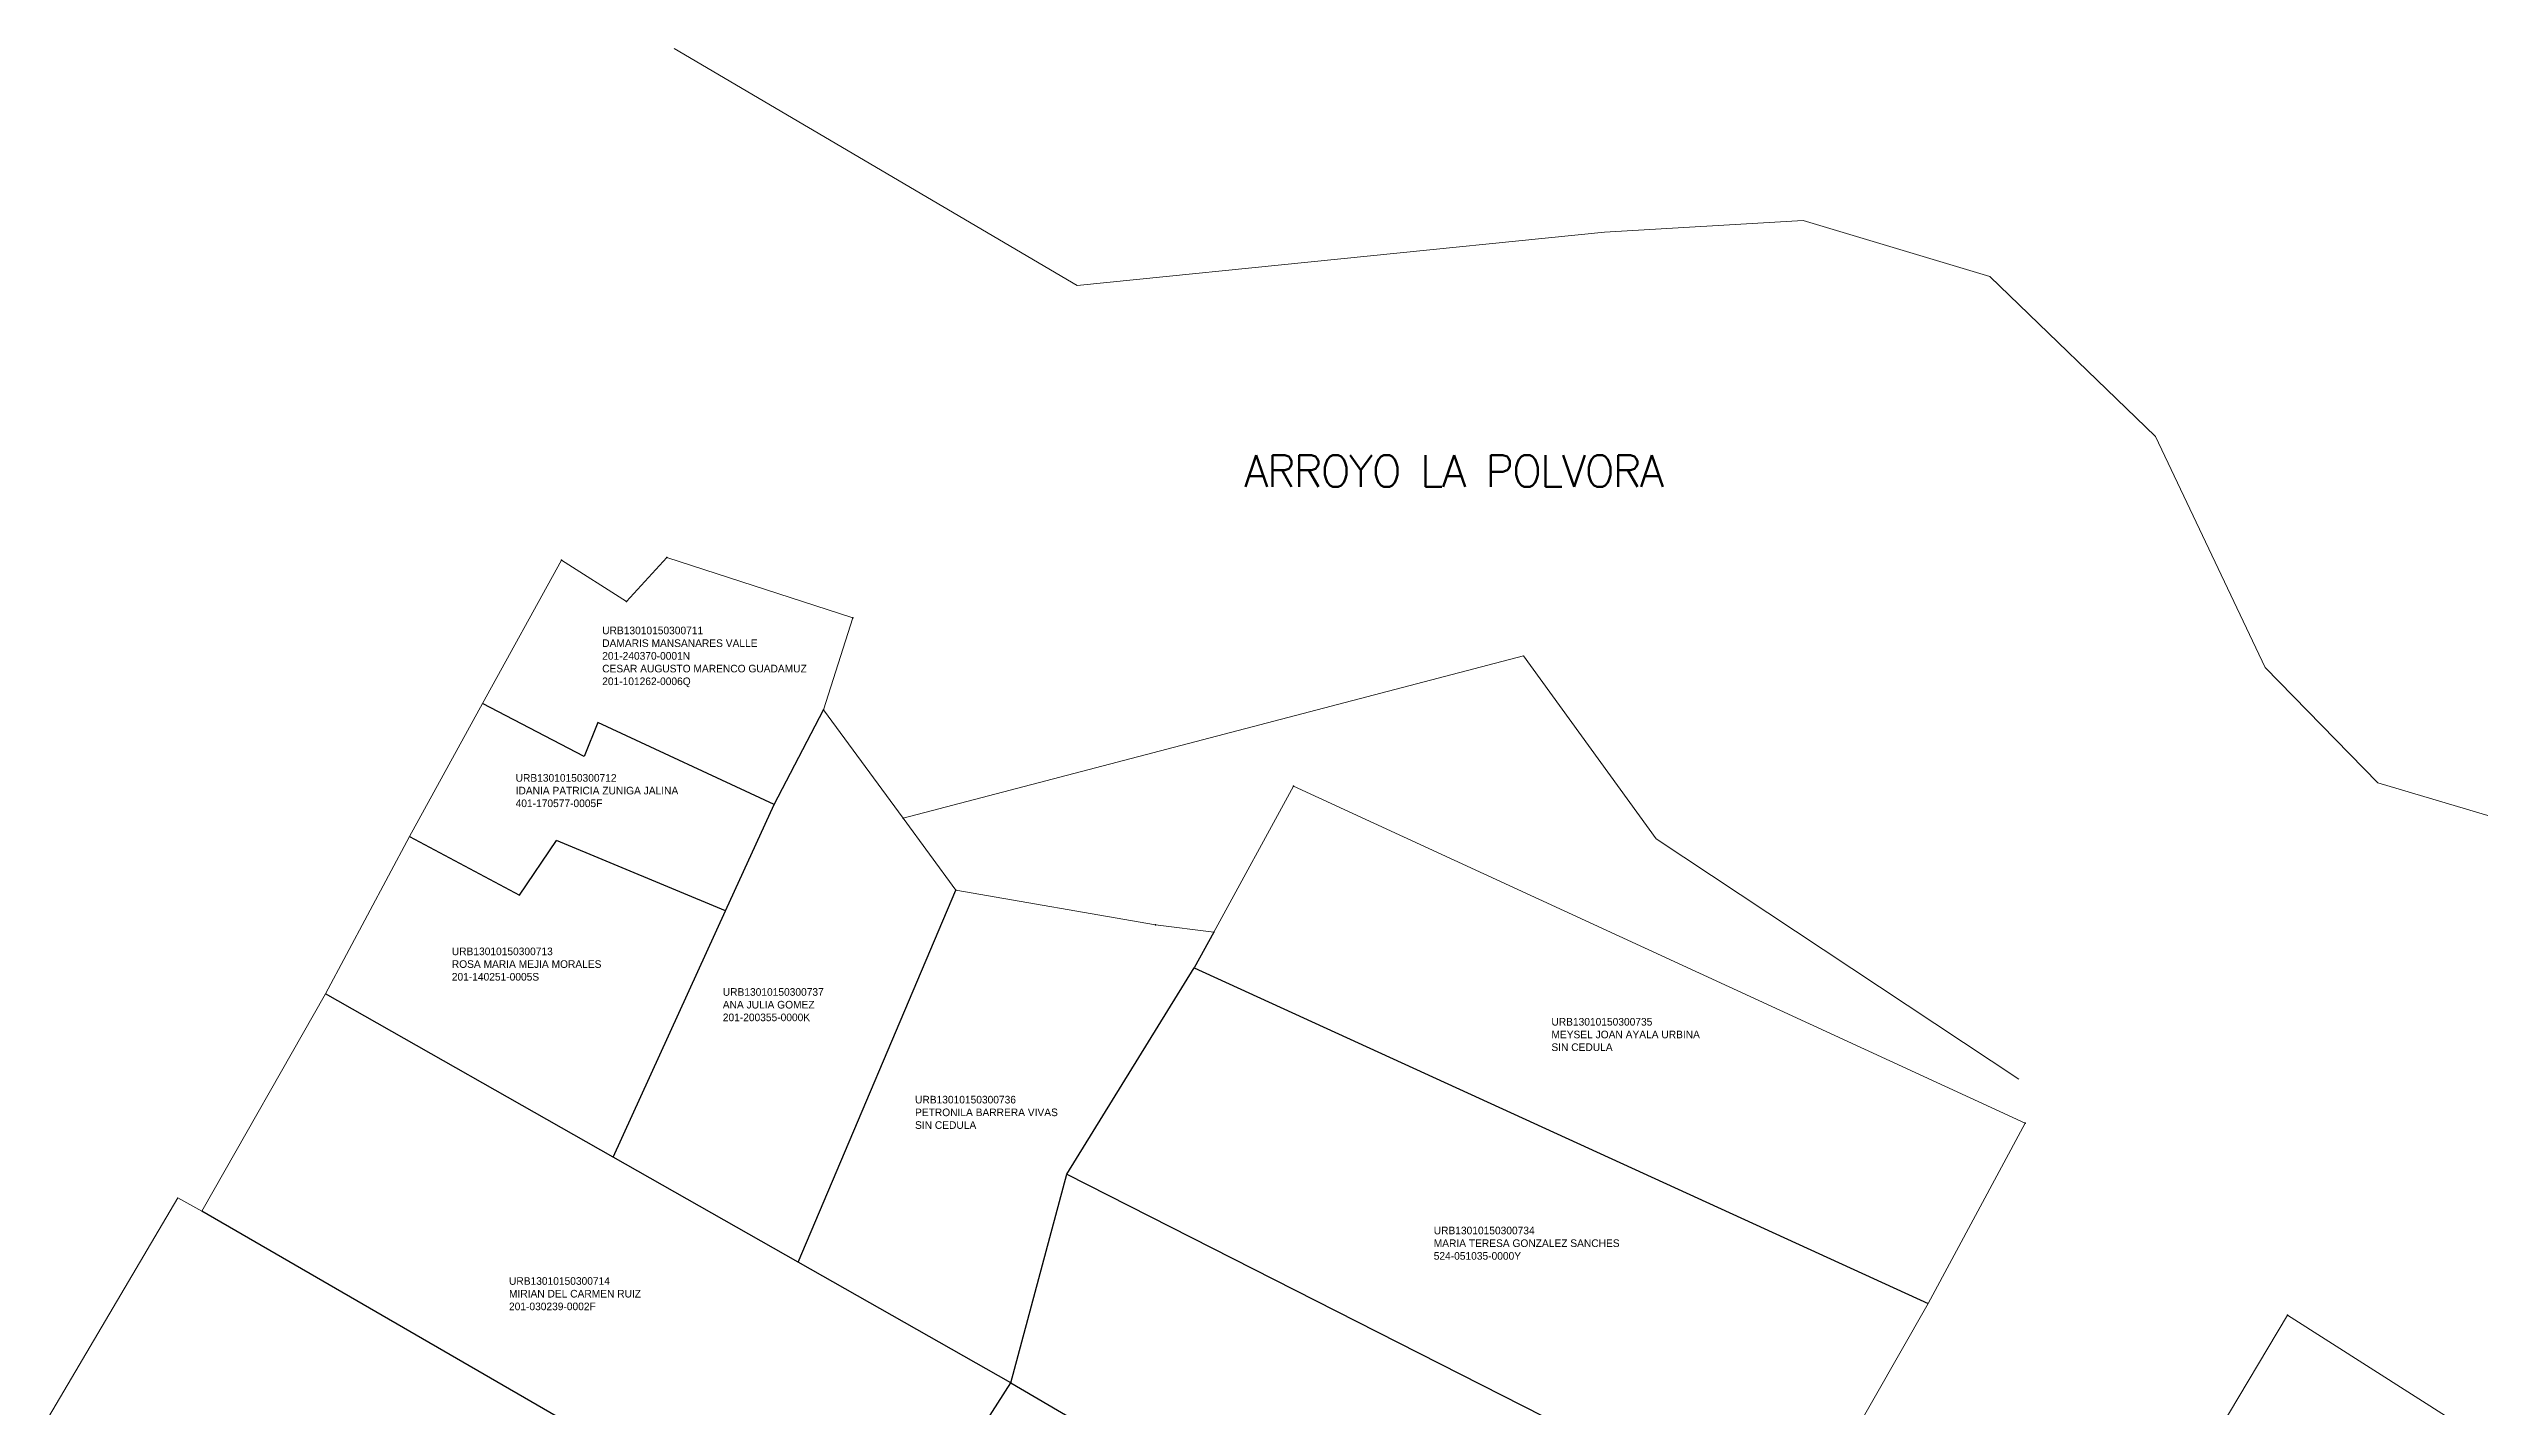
# Model space of a CAD drawing. Header units: millimetres. Extents: x 612409 to 612659, y 1318721 to 1318972.
# Drawn here: x 612502.8 to 612598.4, y 1318918.1 to 1318971.5 of the extents above; entities that cross this region are included whole.
import ezdxf

# ---------------------------------------------------------------- set-up
doc = ezdxf.new("R2010")
doc.units = ezdxf.units.MM
for name, color, linetype, lineweight in [('101', 3, 'Continuous', 0), ('1er_Propietario', 7, 'Continuous', 0), ('2do_Propietario', 7, 'Continuous', 0), ('486', 21, 'Continuous', 0), ('4861', 5, 'Continuous', 0), ('4862', 2, 'Continuous', 0), ('CALLES', 7, 'Continuous', 0), ('CVL_PUNTO', 7, 'Continuous', 0), ('GENERAL', 7, 'Continuous', 0)]:
    doc.layers.add(name, color=color, linetype=linetype, lineweight=lineweight)
doc.styles.add('Style-ENGINEERING', font='ENGINEERING.shx')
doc.styles.add('Style-Txt', font='txt_____.ttf')

msp = doc.modelspace()

# ---------------------------------------------------------------- linework, layer by layer
at = {"layer": '486', "color": 7, "linetype": 'Continuous', "lineweight": 30, "ltscale": 0.0001, "flags": 128}
for points in [[(612524.401, 1318944.982), (612523.854, 1318943.639), (612519.866, 1318945.723)], [(612531.333, 1318941.748), (612524.401, 1318944.982)], [(612531.333, 1318941.748), (612533.274, 1318945.472)], [(612529.42, 1318937.565), (612531.333, 1318941.748)], [(612516.989, 1318940.491), (612521.311, 1318938.182), (612522.773, 1318940.332)], [(612529.42, 1318937.565), (612522.773, 1318940.332)], [(612532.283, 1318923.738), (612538.483, 1318938.38)], [(612524.996, 1318927.877), (612529.42, 1318937.565)], [(612548.623, 1318936.732), (612547.856, 1318935.328)], [(612542.842, 1318927.199), (612547.856, 1318935.328)], [(612547.856, 1318935.328), (612576.724, 1318922.111)], [(612524.996, 1318927.877), (612513.68, 1318934.304)], [(612532.283, 1318923.738), (612524.996, 1318927.877)], [(612540.648, 1318918.987), (612542.842, 1318927.199)], [(612542.842, 1318927.199), (612571.37, 1318912.702)], [(612535.208, 1318910.478), (612508.816, 1318925.741)], [(612540.648, 1318918.987), (612532.283, 1318923.738)], [(612535.208, 1318910.478), (612540.648, 1318918.987)], [(612540.648, 1318918.987), (612566.143, 1318904.048)]]:
    msp.add_lwpolyline(points, dxfattribs=at)
at = {"layer": '4861', "color": 21, "linetype": 'Continuous', "lineweight": 13, "ltscale": 0.0001, "flags": 128}
for points in [[(612522.974, 1318951.375), (612519.866, 1318945.723)], [(612519.866, 1318945.723), (612516.989, 1318940.491)], [(612551.763, 1318942.48), (612548.623, 1318936.732)], [(612551.763, 1318942.48), (612580.55, 1318929.205)], [(612536.406, 1318941.209), (612538.483, 1318938.38)], [(612516.989, 1318940.491), (612513.68, 1318934.304)], [(612546.34, 1318937.014), (612538.483, 1318938.38)], [(612548.623, 1318936.732), (612546.34, 1318937.014)], [(612513.68, 1318934.304), (612508.816, 1318925.741)], [(612576.724, 1318922.111), (612580.55, 1318929.205)], [(612508.816, 1318925.741), (612507.882, 1318926.27), (612502.793, 1318917.639)], [(612571.37, 1318912.702), (612576.724, 1318922.111)], [(612590.866, 1318921.654), (612585.488, 1318912.624)]]:
    msp.add_lwpolyline(points, dxfattribs=at)
at = {"layer": '4862', "color": 5, "linetype": 'Continuous', "lineweight": 13, "ltscale": 0.0001, "flags": 128}
for points in [[(612522.974, 1318951.375), (612525.524, 1318949.739), (612527.108, 1318951.476), (612534.43, 1318949.093)], [(612533.274, 1318945.472), (612534.43, 1318949.093)], [(612533.274, 1318945.472), (612536.406, 1318941.209)], [(612590.866, 1318921.654), (612615.106, 1318906.196)]]:
    msp.add_lwpolyline(points, dxfattribs=at)
at = {"layer": 'CALLES', "color": 5, "linetype": 'Continuous', "lineweight": 13, "ltscale": 0.0001, "flags": 128}
for points in [[(612527.403, 1318971.503), (612543.253, 1318962.179), (612563.998, 1318964.277), (612571.807, 1318964.743), (612579.149, 1318962.529), (612585.676, 1318956.235), (612589.988, 1318947.145), (612594.416, 1318942.6), (612601.875, 1318940.385), (612611.782, 1318936.889), (612627.865, 1318935.257), (612641.151, 1318935.49)], [(612536.406, 1318941.209), (612560.81, 1318947.609)], [(612560.81, 1318947.609), (612566.033, 1318940.403)], [(612566.033, 1318940.403), (612580.298, 1318930.937)]]:
    msp.add_lwpolyline(points, dxfattribs=at)
at = {"layer": 'CVL_PUNTO', "color": 2, "lineweight": 30, "ltscale": 3.28084e-05}
for p in [(612522.974, 1318951.375), (612527.108, 1318951.476), (612525.524, 1318949.739), (612534.43, 1318949.093), (612533.274, 1318945.472), (612551.763, 1318942.48), (612536.406, 1318941.209), (612538.483, 1318938.38), (612546.34, 1318937.014), (612548.623, 1318936.732), (612580.55, 1318929.205), (612590.866, 1318921.654)]:
    msp.add_point(p, dxfattribs=at)

# ---------------------------------------------------------------- texts
at = {"layer": '101', "color": 3, "linetype": 'Continuous', "lineweight": 30, "style": 'Style-ENGINEERING'}
for s, p in [('URB13010150300711', (612524.57, 1318948.452)), ('URB13010150300712', (612521.164, 1318942.65)), ('URB13010150300713', (612518.654, 1318935.822)), ('URB13010150300737', (612529.313, 1318934.224)), ('URB13010150300735', (612561.908, 1318933.051)), ('URB13010150300736', (612536.875, 1318929.987)), ('URB13010150300734', (612557.279, 1318924.837)), ('URB13010150300714', (612520.903, 1318922.849))]:
    msp.add_text(s, height=0.3, dxfattribs=at).set_placement(p)
at = {"layer": '1er_Propietario', "color": 6, "linetype": 'Continuous', "lineweight": 30, "style": 'Style-ENGINEERING'}
for s, p in [('201-240370-0001N', (612524.57, 1318947.452)), ('DAMARIS MANSANARES VALLE', (612524.57, 1318947.952)), ('IDANIA PATRICIA ZUNIGA JALINA', (612521.164, 1318942.15)), ('401-170577-0005F', (612521.164, 1318941.65)), ('ROSA MARIA MEJIA MORALES', (612518.654, 1318935.322)), ('201-140251-0005S', (612518.654, 1318934.822)), ('ANA JULIA GOMEZ', (612529.313, 1318933.724)), ('201-200355-0000K', (612529.313, 1318933.224)), ('MEYSEL JOAN AYALA URBINA', (612561.908, 1318932.551)), ('SIN CEDULA', (612561.908, 1318932.051)), ('PETRONILA BARRERA VIVAS', (612536.875, 1318929.487)), ('SIN CEDULA', (612536.875, 1318928.987)), ('524-051035-0000Y', (612557.279, 1318923.837)), ('MARIA TERESA GONZALEZ SANCHES', (612557.279, 1318924.337)), ('201-030239-0002F', (612520.903, 1318921.849)), ('MIRIAN DEL CARMEN RUIZ', (612520.903, 1318922.349))]:
    msp.add_text(s, height=0.3, dxfattribs=at).set_placement(p)
at = {"layer": '2do_Propietario', "color": 131, "linetype": 'Continuous', "lineweight": 30, "style": 'Style-ENGINEERING'}
for s, p in [('CESAR AUGUSTO MARENCO GUADAMUZ', (612524.57, 1318946.952)), ('201-101262-0006Q', (612524.57, 1318946.452))]:
    msp.add_text(s, height=0.3, dxfattribs=at).set_placement(p)
at = {"layer": 'GENERAL', "color": 6, "lineweight": 40, "insert": (612558.05, 1318954.878), "char_height": 1.25, "width": 318.75, "attachment_point": 5, "line_spacing_factor": 0.722892, "style": 'Style-Txt'}
msp.add_mtext('\\T0.937;ARROYO LA POLVORA', dxfattribs=at)

doc.saveas('drawing.dxf')
